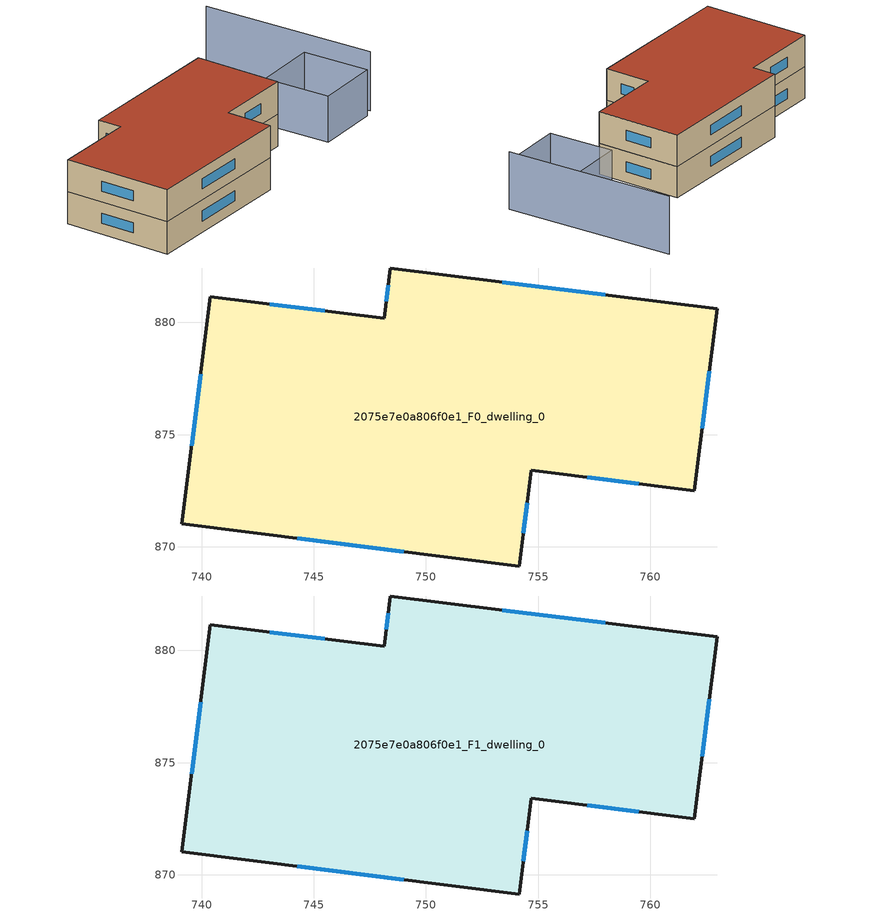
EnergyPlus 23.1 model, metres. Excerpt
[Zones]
2075e7e0a806f0e1_F0_dwelling_0
 floor ground (EU_floor_Construction): 762.98,880.6 761.97,872.5 754.69,873.42 754.16,869.15 739.12,871.03 740.39,881.16 748.13,880.18 748.41,882.43 z0
 wall outside (EU_wall_Construction): 748.13,880.18 740.39,881.16 739.12,871.03 754.16,869.15 754.69,873.42 761.97,872.5 762.98,880.6 748.41,882.43 748.13,880.18 z0:3
 window (EU_Window_Construction): 745.48,880.52 743.04,880.82 / 748.32,881.66 748.23,880.95 / 757.99,881.23 753.4,881.8 / 762.31,875.28 762.63,877.83 / 757.18,873.1 759.48,872.82 / 754.34,870.61 754.51,871.95 / 744.27,870.39 749.01,869.79 / 739.96,877.69 739.56,874.5 z1.03:1.97
2075e7e0a806f0e1_F1_dwelling_0
 floor to 2075e7e0a806f0e1_F0_dwelling_0 (EU_floor_Construction): 762.98,880.6 761.97,872.5 754.69,873.42 754.16,869.15 739.12,871.03 740.39,881.16 748.13,880.18 748.41,882.43 z3
 wall outside (EU_wall_Construction): 748.13,880.18 740.39,881.16 739.12,871.03 754.16,869.15 754.69,873.42 761.97,872.5 762.98,880.6 748.41,882.43 748.13,880.18 z3:6
 window (EU_Window_Construction): 745.48,880.52 743.04,880.82 / 748.32,881.66 748.23,880.95 / 757.99,881.23 753.4,881.8 / 762.31,875.28 762.63,877.83 / 757.18,873.1 759.48,872.82 / 754.34,870.61 754.51,871.95 / 744.27,870.39 749.01,869.79 / 739.96,877.69 739.56,874.5 z4.03:4.97
 roof outside (EU_roof_Construction): 761.97,872.5 762.98,880.6 748.41,882.43 748.13,880.18 740.39,881.16 739.12,871.03 754.16,869.15 754.69,873.42 z6
shading: 770.7,868.58 764.57,869.1 / 764.57,869.1 765.11,875.38 / 765.11,875.38 771.24,874.86 / 771.24,874.86 770.7,868.58 z0:4.3; 771.68,868.83 773.12,885.16 z0:5.5
[Building]
EU S2 Campaign: North Axis=0; Terrain=City; Solar Distribution=FullExterior
[Site:Location]
Cape.Town.Intl.AP: Latitude=-33.965; Longitude=18.602; Time Zone=2; Elevation=46
[SizingPeriod:WeatherFileDays]
AnnualSizingPeriod: Begin Month=1; Begin Day of Month=1; End Month=12; End Day of Month=31; Day of Week for Start Day=Monday; Use Weather File Daylight Saving Period=No; Use Weather File Rain and Snow Indicators=No
[MATERIAL]
EU_InternalMass_Material: Roughness=MediumRough; Thickness=0.1; Conductivity=1; Density=1800; Specific Heat=900; Thermal Absorptance=0.9; Solar Absorptance=0.7; Visible Absorptance=0.7
[MATERIAL:NOMASS] Roughness=MediumRough; Thermal Absorptance=0.9; Solar Absorptance=0.7; Visible Absorptance=0.7
Name | Thermal Resistance
EU_wall_NoMass | 0.493876
EU_roof_NoMass | 0.449382
EU_floor_NoMass | 1.25
[WINDOWMATERIAL:SIMPLEGLAZINGSYSTEM]
EU_Window_SimpleGlazing: UFactor=4.4; Solar Heat Gain Coefficient=0.85; Visible Transmittance=0.85
[CONSTRUCTION]
EU_wall_Construction: EU_wall_NoMass
EU_roof_Construction: EU_roof_NoMass
EU_floor_Construction: EU_floor_NoMass
EU_Window_Construction: EU_Window_SimpleGlazing
EU_InternalMass_Construction: EU_InternalMass_Material
[ZONE] Type=1; Multiplier=1; Ceiling Height=autocalculate; Floor Area=autocalculate; Part of Total Floor Area=Yes
Name | Volume
2075e7e0a806f0e1_F0_dwelling_0 | 693.231
2075e7e0a806f0e1_F1_dwelling_0 | 693.232
[INTERNALMASS] Construction=EU_InternalMass_Construction; Surface Area=231.077
Name | Zone or ZoneList
2075e7e0a806f0e1_F0_dwelling_0_EU_InternalMass | 2075e7e0a806f0e1_F0_dwelling_0
2075e7e0a806f0e1_F1_dwelling_0_EU_InternalMass | 2075e7e0a806f0e1_F1_dwelling_0
[OTHEREQUIPMENT] Fuel Type=Electricity; Design Level Calculation Method=Watts/Area; Power per Zone Floor Area=1; Fraction Latent=0; Fraction Radiant=0; Fraction Lost=0; Carbon Dioxide Generation Rate=0; EndUse Subcategory=EU_Step8_InternalGains
Name | Zone or ZoneList or Space or SpaceList | Schedule
EU_Step8_InternalGain_2075e7e0a806f0e1_F0_dwelling_0_f000 | 2075e7e0a806f0e1_F0_dwelling_0 | EU_Step8_GainSchedule_2075e7e0a806f0e1_F0_dwelling_0_f000
EU_Step8_InternalGain_2075e7e0a806f0e1_F1_dwelling_0_f000 | 2075e7e0a806f0e1_F1_dwelling_0 | EU_Step8_GainSchedule_2075e7e0a806f0e1_F1_dwelling_0_f000
[ZONEVENTILATION:DESIGNFLOWRATE] Schedule=EU_AlwaysOn; Design Flow Rate Calculation Method=AirChanges/Hour; Air Changes per Hour=0.64; Ventilation Type=Natural; Fan Pressure Rise=0; Fan Total Efficiency=1; Constant Term Coefficient=1; Temperature Term Coefficient=0; Velocity Term Coefficient=0; Velocity Squared Term Coefficient=0; Minimum Indoor Temperature=-100; Maximum Indoor Temperature=100; Delta Temperature=-100; Minimum Outdoor Temperature=-100; Maximum Outdoor Temperature=100; Maximum Wind Speed=40
Name | Zone or ZoneList or Space or SpaceList
EU_ConstantAir_2075e7e0a806f0e1_F0_dwelling_0 | 2075e7e0a806f0e1_F0_dwelling_0
EU_ConstantAir_2075e7e0a806f0e1_F1_dwelling_0 | 2075e7e0a806f0e1_F1_dwelling_0
[HVACTEMPLATE:THERMOSTAT] Constant Heating Setpoint=20; Constant Cooling Setpoint=50
EU_HeatOnly_2075e7e0a806f0e1_F0_dwelling_0; EU_HeatOnly_2075e7e0a806f0e1_F1_dwelling_0
[HVACTEMPLATE:ZONE:IDEALLOADSAIRSYSTEM] System Availability Schedule=EU_AlwaysOn; Maximum Heating Supply Air Temperature=50; Minimum Cooling Supply Air Temperature=13; Maximum Heating Supply Air Humidity Ratio=0.0156; Minimum Cooling Supply Air Humidity Ratio=0.0077; Heating Limit=NoLimit; Cooling Limit=NoLimit; Heating Availability Schedule=EU_AlwaysOn; Cooling Availability Schedule=EU_CoolingOff; Dehumidification Control Type=ConstantSensibleHeatRatio; Cooling Sensible Heat Ratio=0.7; Dehumidification Setpoint=60; Humidification Control Type=None; Humidification Setpoint=30; Outdoor Air Method=None; Outdoor Air Flow Rate per Person=0.00944; Outdoor Air Flow Rate per Zone Floor Area=0; Outdoor Air Flow Rate per Zone=0; Demand Controlled Ventilation Type=None; Outdoor Air Economizer Type=NoEconomizer; Heat Recovery Type=None; Sensible Heat Recovery Effectiveness=0.7; Latent Heat Recovery Effectiveness=0.65
Name | Template Thermostat
2075e7e0a806f0e1_F0_dwelling_0 | EU_HeatOnly_2075e7e0a806f0e1_F0_dwelling_0
2075e7e0a806f0e1_F1_dwelling_0 | EU_HeatOnly_2075e7e0a806f0e1_F1_dwelling_0
[SIZING:ZONE] Zone Cooling Design Supply Air Temperature Input Method=SupplyAirTemperature; Zone Cooling Design Supply Air Temperature=13; Zone Heating Design Supply Air Temperature Input Method=SupplyAirTemperature; Zone Heating Design Supply Air Temperature=50; Zone Cooling Design Supply Air Humidity Ratio=0.008; Zone Heating Design Supply Air Humidity Ratio=0.008; Cooling Design Air Flow Method=DesignDay; Cooling Design Air Flow Rate=0; Cooling Minimum Air Flow per Zone Floor Area=0.000762; Cooling Minimum Air Flow=0; Cooling Minimum Air Flow Fraction=0.2; Heating Design Air Flow Method=DesignDay; Heating Design Air Flow Rate=0; Heating Maximum Air Flow per Zone Floor Area=0.002032; Heating Maximum Air Flow=0.141576; Heating Maximum Air Flow Fraction=0.3; Account for Dedicated Outdoor Air System=No; Dedicated Outdoor Air System Control Strategy=NeutralSupplyAir; Dedicated Outdoor Air Low Setpoint Temperature for Design=autosize; Dedicated Outdoor Air High Setpoint Temperature for Design=autosize; Zone Load Sizing Method=Sensible Load Only No Latent Load; Zone Latent Cooling Design Supply Air Humidity Ratio Input Method=HumidityRatioDifference; Zone Cooling Design Supply Air Humidity Ratio Difference=0.005; Zone Latent Heating Design Supply Air Humidity Ratio Input Method=HumidityRatioDifference; Zone Humidification Design Supply Air Humidity Ratio Difference=0.005
2075e7e0a806f0e1_F0_dwelling_0; 2075e7e0a806f0e1_F1_dwelling_0
[SCHEDULE:CONSTANT]
Name | Hourly Value
EU_AlwaysOn | 1
EU_CoolingOff | 0
[SCHEDULE:FILE] Column Number=1; Rows to Skip at Top=0; Number of Hours of Data=8760; Column Separator=Comma; Interpolate to Timestep=No; Minutes per Item=60; Adjust Schedule for Daylight Savings=Yes
Name | File
EU_Step8_GainSchedule_2075e7e0a806f0e1_F0_dwelling_0_f000 | ../../schedules/2075e7e0a806f0e1/2075e7e0a806f0e1_F0_dwelling_0_f000_gain.csv
EU_Step8_GainSchedule_2075e7e0a806f0e1_F1_dwelling_0_f000 | ../../schedules/2075e7e0a806f0e1/2075e7e0a806f0e1_F1_dwelling_0_f000_gain.csv
